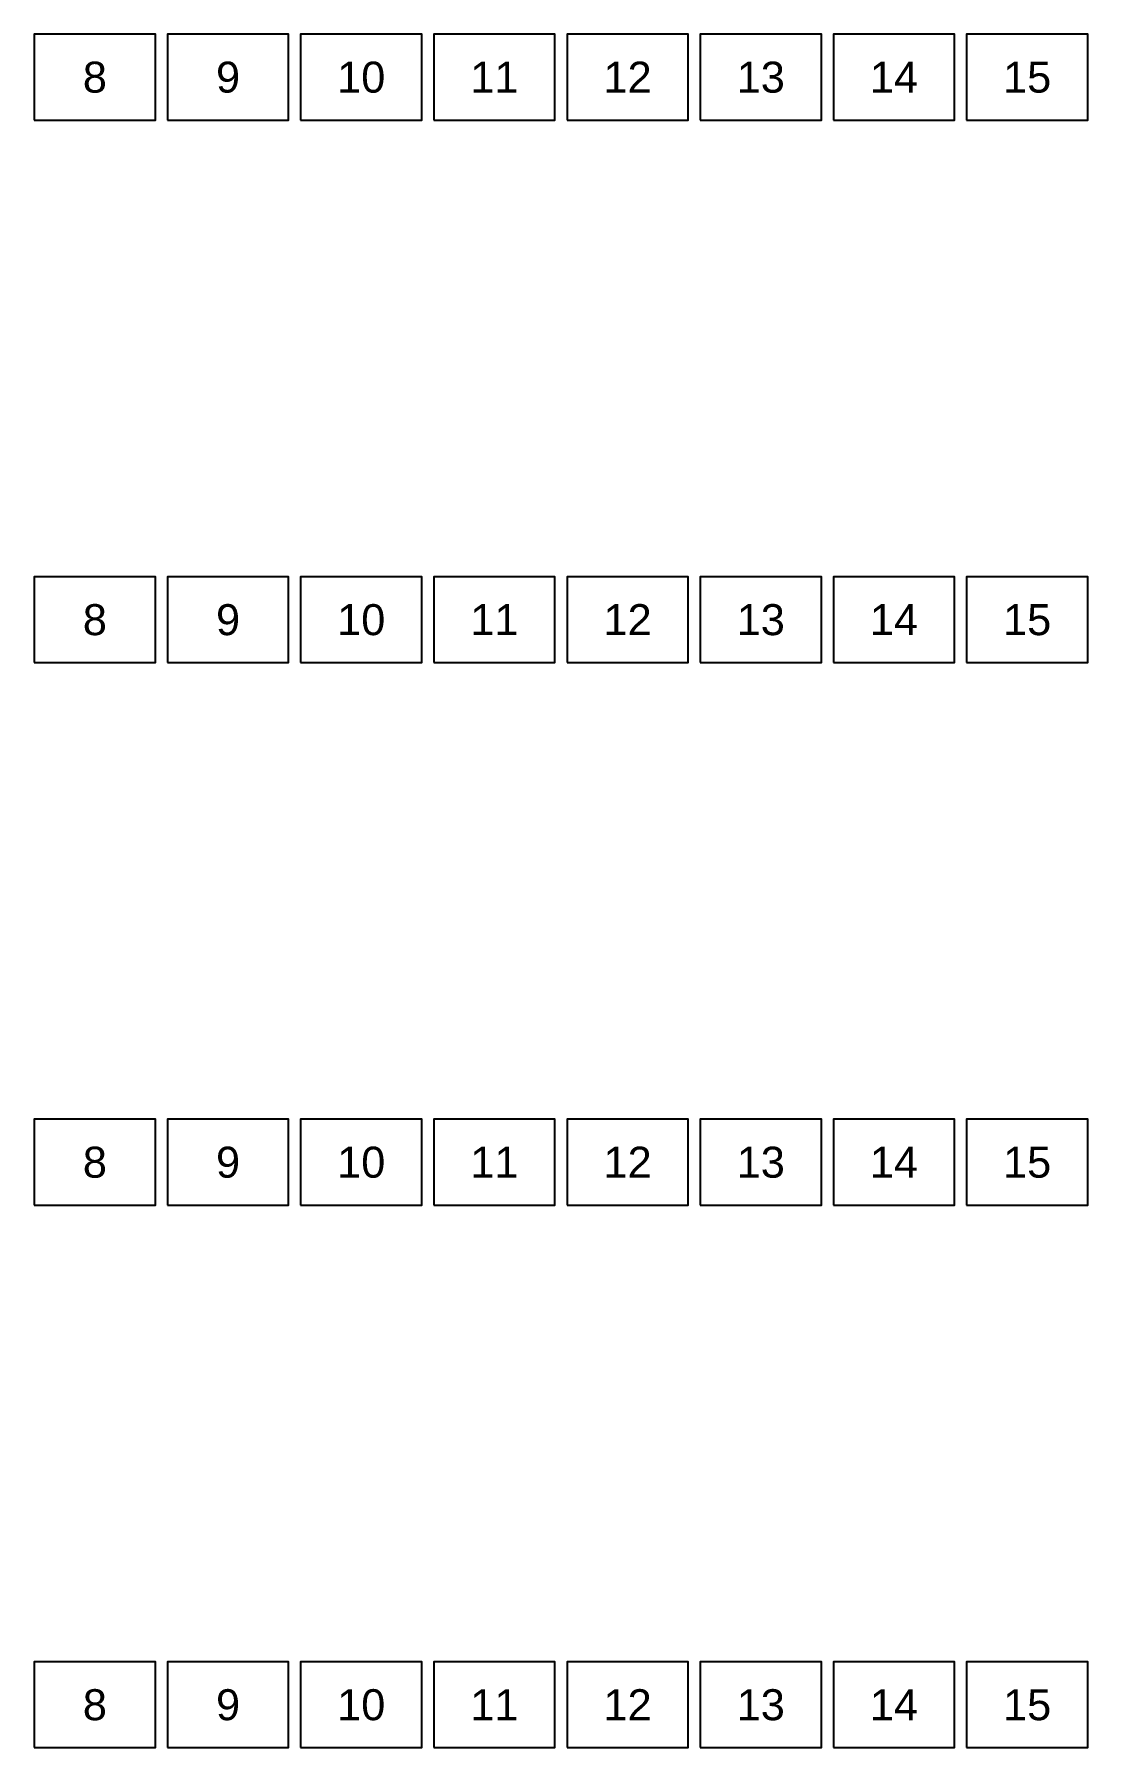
# Model space of a CAD drawing. Header units: metres. Extents: x 164066 to 165347, y 6228109 to 6230364.
# Drawn here: x 164667 to 165347, y 6228114 to 6229220 of the extents above; entities that cross this region are included whole.
import ezdxf
from ezdxf.enums import TextEntityAlignment as Align

# ---------------------------------------------------------------- set-up
doc = ezdxf.new("R2010")
doc.units = ezdxf.units.M
doc.header["$LTSCALE"] = 0.1
doc.layers.get('DEFPOINTS').update_dxf_attribs({"color": 5})
doc.styles.add('ARIAL', font='ARIAL.TTF')

msp = doc.modelspace()

# ---------------------------------------------------------------- linework, layer by layer
at = {"layer": 'DEFPOINTS', "flags": 128}
for points in [[(164667.3, 6229164.2), (164745.4, 6229164.2), (164745.4, 6229219.6), (164667.3, 6229219.6), (164667.3, 6229164.2)], [(164753.2, 6229164.2), (164831.3, 6229164.2), (164831.3, 6229219.6), (164753.2, 6229219.6), (164753.2, 6229164.2)], [(164839.1, 6229164.2), (164917.2, 6229164.2), (164917.2, 6229219.6), (164839.1, 6229219.6), (164839.1, 6229164.2)], [(164925, 6229164.2), (165003.1, 6229164.2), (165003.1, 6229219.6), (164925, 6229219.6), (164925, 6229164.2)], [(165011, 6229164.2), (165089.1, 6229164.2), (165089.1, 6229219.6), (165011, 6229219.6), (165011, 6229164.2)], [(165096.9, 6229164.2), (165175, 6229164.2), (165175, 6229219.6), (165096.9, 6229219.6), (165096.9, 6229164.2)], [(165182.8, 6229164.2), (165260.9, 6229164.2), (165260.9, 6229219.6), (165182.8, 6229219.6), (165182.8, 6229164.2)], [(165268.7, 6229164.2), (165346.8, 6229164.2), (165346.8, 6229219.6), (165268.7, 6229219.6), (165268.7, 6229164.2)], [(164667.3, 6228814.2), (164745.4, 6228814.2), (164745.4, 6228869.6), (164667.3, 6228869.6), (164667.3, 6228814.2)], [(164753.2, 6228814.2), (164831.3, 6228814.2), (164831.3, 6228869.6), (164753.2, 6228869.6), (164753.2, 6228814.2)], [(164839.1, 6228814.2), (164917.2, 6228814.2), (164917.2, 6228869.6), (164839.1, 6228869.6), (164839.1, 6228814.2)], [(164925, 6228814.2), (165003.1, 6228814.2), (165003.1, 6228869.6), (164925, 6228869.6), (164925, 6228814.2)], [(165011, 6228814.2), (165089.1, 6228814.2), (165089.1, 6228869.6), (165011, 6228869.6), (165011, 6228814.2)], [(165096.9, 6228814.2), (165175, 6228814.2), (165175, 6228869.6), (165096.9, 6228869.6), (165096.9, 6228814.2)], [(165182.8, 6228814.2), (165260.9, 6228814.2), (165260.9, 6228869.6), (165182.8, 6228869.6), (165182.8, 6228814.2)], [(165268.7, 6228814.2), (165346.8, 6228814.2), (165346.8, 6228869.6), (165268.7, 6228869.6), (165268.7, 6228814.2)], [(164667.3, 6228464.2), (164745.4, 6228464.2), (164745.4, 6228519.6), (164667.3, 6228519.6), (164667.3, 6228464.2)], [(164753.2, 6228464.2), (164831.3, 6228464.2), (164831.3, 6228519.6), (164753.2, 6228519.6), (164753.2, 6228464.2)], [(164839.1, 6228464.2), (164917.2, 6228464.2), (164917.2, 6228519.6), (164839.1, 6228519.6), (164839.1, 6228464.2)], [(164925, 6228464.2), (165003.1, 6228464.2), (165003.1, 6228519.6), (164925, 6228519.6), (164925, 6228464.2)], [(165011, 6228464.2), (165089.1, 6228464.2), (165089.1, 6228519.6), (165011, 6228519.6), (165011, 6228464.2)], [(165096.9, 6228464.2), (165175, 6228464.2), (165175, 6228519.6), (165096.9, 6228519.6), (165096.9, 6228464.2)], [(165182.8, 6228464.2), (165260.9, 6228464.2), (165260.9, 6228519.6), (165182.8, 6228519.6), (165182.8, 6228464.2)], [(165268.7, 6228464.2), (165346.8, 6228464.2), (165346.8, 6228519.6), (165268.7, 6228519.6), (165268.7, 6228464.2)], [(164667.3, 6228114.2), (164745.4, 6228114.2), (164745.4, 6228169.6), (164667.3, 6228169.6), (164667.3, 6228114.2)], [(164753.2, 6228114.2), (164831.3, 6228114.2), (164831.3, 6228169.6), (164753.2, 6228169.6), (164753.2, 6228114.2)], [(164839.1, 6228114.2), (164917.2, 6228114.2), (164917.2, 6228169.6), (164839.1, 6228169.6), (164839.1, 6228114.2)], [(164925, 6228114.2), (165003.1, 6228114.2), (165003.1, 6228169.6), (164925, 6228169.6), (164925, 6228114.2)], [(165011, 6228114.2), (165089.1, 6228114.2), (165089.1, 6228169.6), (165011, 6228169.6), (165011, 6228114.2)], [(165096.9, 6228114.2), (165175, 6228114.2), (165175, 6228169.6), (165096.9, 6228169.6), (165096.9, 6228114.2)], [(165182.8, 6228114.2), (165260.9, 6228114.2), (165260.9, 6228169.6), (165182.8, 6228169.6), (165182.8, 6228114.2)], [(165268.7, 6228114.2), (165346.8, 6228114.2), (165346.8, 6228169.6), (165268.7, 6228169.6), (165268.7, 6228114.2)]]:
    msp.add_lwpolyline(points, dxfattribs=at)

# ---------------------------------------------------------------- texts
at = {"layer": 'DEFPOINTS', "style": 'ARIAL'}
for s, p in [('8', (164706.4, 6229191.9)), ('9', (164792.3, 6229191.9)), ('10', (164878.2, 6229191.9)), ('11', (164964.1, 6229191.9)), ('12', (165050, 6229191.9)), ('13', (165135.9, 6229191.9)), ('14', (165221.8, 6229191.9)), ('15', (165307.7, 6229191.9)), ('8', (164706.4, 6228841.9)), ('9', (164792.3, 6228841.9)), ('10', (164878.2, 6228841.9)), ('11', (164964.1, 6228841.9)), ('12', (165050, 6228841.9)), ('13', (165135.9, 6228841.9)), ('14', (165221.8, 6228841.9)), ('15', (165307.7, 6228841.9)), ('8', (164706.4, 6228491.9)), ('9', (164792.3, 6228491.9)), ('10', (164878.2, 6228491.9)), ('11', (164964.1, 6228491.9)), ('12', (165050, 6228491.9)), ('13', (165135.9, 6228491.9)), ('14', (165221.8, 6228491.9)), ('15', (165307.7, 6228491.9)), ('8', (164706.4, 6228141.9)), ('9', (164792.3, 6228141.9)), ('10', (164878.2, 6228141.9)), ('11', (164964.1, 6228141.9)), ('12', (165050, 6228141.9)), ('13', (165135.9, 6228141.9)), ('14', (165221.8, 6228141.9)), ('15', (165307.7, 6228141.9))]:
    msp.add_text(s, height=20, dxfattribs=at).set_placement(p, align=Align.MIDDLE_CENTER)

doc.saveas('drawing.dxf')
